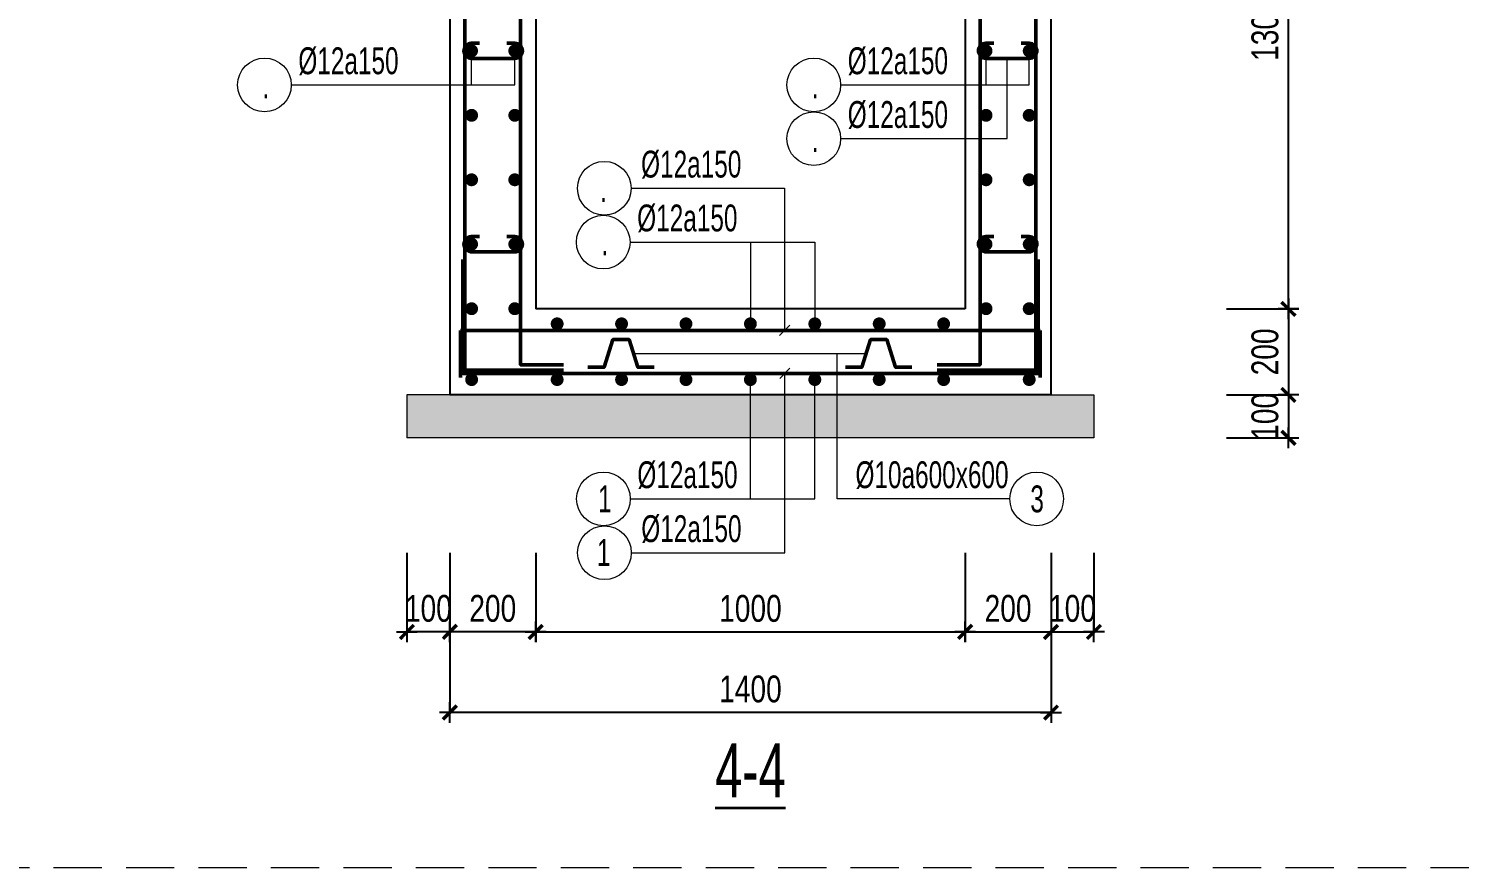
# Model space of a CAD drawing. Header units: millimetres. Extents: x 3482593 to 3503618, y 1118617 to 1133467.
# Drawn here: x 3492641 to 3495973, y 1122472 to 1124424 of the extents above; entities that cross this region are included whole.
import ezdxf
from ezdxf.enums import TextEntityAlignment as Align

# ---------------------------------------------------------------- set-up
doc = ezdxf.new("R2010")
doc.units = ezdxf.units.MM
doc.header["$LTSCALE"] = 150
doc.header["$MEASUREMENT"] = 0
doc.header["$PDMODE"] = 98
doc.linetypes.add('HIDDEN', pattern=[0.375, 0.25, -0.125])
doc.layers.get('DEFPOINTS').update_dxf_attribs({"linetype": 'CONTINUOUS'})
doc.layers.add('02.CDC.DIM', color=1, linetype='CONTINUOUS')
doc.layers.add('06.CDC.TEXT', color=2, linetype='CONTINUOUS')
for name, color, linetype, lineweight in [('CDC_02.DIM', 1, 'CONTINUOUS', 18), ('CDC_03.BORDER', 3, 'CONTINUOUS', 25), ('CDC_04.HIDDEN', 8, 'HIDDEN', 15), ('CDC_05.STEEL', 4, 'CONTINUOUS', 50), ('CDC_06.TEXT', 2, 'CONTINUOUS', 18), ('CDC_09.COLUMN', 4, 'CONTINUOUS', 35), ('CDC_10.HATCH', 251, 'CONTINUOUS', 9), ('CDC_11.NOTE', 8, 'CONTINUOUS', 18)]:
    doc.layers.add(name, color=color, linetype=linetype, lineweight=lineweight)
doc.styles.add('1', font='arial.ttf', dxfattribs={"width": 0.75})
doc.styles.add('Arial', font='arial.ttf', dxfattribs={"width": 0.75})
doc.styles.add('arrial1', font='arial.ttf', dxfattribs={"width": 0.75})
doc.dimstyles.new('DX1', dxfattribs={"dimscale": 0.25, "dimtxt": 250, "dimasz": 0.8, "dimexe": 0, "dimexo": 0, "dimgap": 90, "dimtad": 1, "dimdec": 0, "dimzin": 13, "dimdsep": 46, "dimtxsty": '1', "dimblk1": 'CHEO', "dimblk2": 'CHEO', "dimsah": 1, "dimcen": 0, "dimclrd": 256, "dimclre": 256, "dimclrt": 3, "dimadec": 0, "dimazin": 0, "dimtfac": 1, "dimtdec": 0, "dimtix": 1, "dimtmove": 2, "dimatfit": 3, "dimldrblk": 'CHEO', "dimfxl": 1, "dimtolj": 1, "dimtzin": 13, "dimarcsym": 0})

# ---------------------------------------------------------------- blocks, each defined once
blk = doc.blocks.new('CHEO')
at = {"layer": '02.CDC.DIM'}
for points in [[(-121, 0), (121, 0)], [(0, 121), (0, -121)]]:
    blk.add_lwpolyline(points, dxfattribs=at)
at = {"layer": '06.CDC.TEXT', "color": 2, "const_width": 40}
blk.add_lwpolyline([(80, 80), (-80, -81)], dxfattribs=at)
blk = doc.blocks.new('*D201')
at = {"layer": 'CDC_02.DIM', "lineweight": -2, "ltscale": 3, "transparency": 16777216}
for p, q in [((3493821.7, 1123204.4), (3493821.7, 1123020.2)), ((3494821.7, 1123204.4), (3494821.7, 1123020.2)), ((3493821.9, 1123020.2), (3494821.5, 1123020.2))]:
    blk.add_line(p, q, dxfattribs=at)
at = {"layer": 'DEFPOINTS', "color": 0, "ltscale": 3, "transparency": 16777216}
for p in [(3493821.7, 1123204.4), (3494821.7, 1123204.4), (3494821.7, 1123020.2)]:
    blk.add_point(p, dxfattribs=at)
at = {"layer": 'CDC_02.DIM', "lineweight": -2, "ltscale": 3, "transparency": 16777216, "xscale": 0.2, "yscale": 0.2, "zscale": 0.2, "rotation": 180}
blk.add_blockref('CHEO', (3493821.7, 1123020.2), dxfattribs=at)
at = {"layer": 'CDC_02.DIM', "lineweight": -2, "ltscale": 3, "transparency": 16777216, "xscale": 0.2, "yscale": 0.2, "zscale": 0.2}
blk.add_blockref('CHEO', (3494821.7, 1123020.2), dxfattribs=at)
at = {"layer": 'CDC_02.DIM', "color": 3, "ltscale": 3, "transparency": 16777216, "insert": (3494321.7, 1123074.6), "char_height": 62.5, "attachment_point": 5, "style": '1'}
blk.add_mtext('\\A1;1000', dxfattribs=at)
blk = doc.blocks.new('*D202')
at = {"layer": 'CDC_02.DIM', "lineweight": -2, "ltscale": 3, "transparency": 16777216}
for p, q in [((3493621.7, 1123204.4), (3493621.7, 1123020.2)), ((3493821.7, 1123204.4), (3493821.7, 1123020.2)), ((3493821.5, 1123020.2), (3493621.9, 1123020.2))]:
    blk.add_line(p, q, dxfattribs=at)
at = {"layer": 'DEFPOINTS', "color": 0, "ltscale": 3, "transparency": 16777216}
for p in [(3493621.7, 1123204.4), (3493821.7, 1123204.4), (3493621.7, 1123020.2)]:
    blk.add_point(p, dxfattribs=at)
at = {"layer": 'CDC_02.DIM', "lineweight": -2, "ltscale": 3, "transparency": 16777216, "xscale": 0.2, "yscale": 0.2, "zscale": 0.2, "rotation": 180}
blk.add_blockref('CHEO', (3493621.7, 1123020.2), dxfattribs=at)
at = {"layer": 'CDC_02.DIM', "lineweight": -2, "ltscale": 3, "transparency": 16777216, "xscale": 0.2, "yscale": 0.2, "zscale": 0.2}
blk.add_blockref('CHEO', (3493821.7, 1123020.2), dxfattribs=at)
at = {"layer": 'CDC_02.DIM', "color": 3, "ltscale": 3, "transparency": 16777216, "insert": (3493721.7, 1123074.6), "char_height": 62.5, "attachment_point": 5, "style": '1'}
blk.add_mtext('\\A1;200', dxfattribs=at)
blk = doc.blocks.new('*D203')
at = {"layer": 'CDC_02.DIM', "lineweight": -2, "ltscale": 3, "transparency": 16777216}
for p, q in [((3494821.7, 1123204.4), (3494821.7, 1123020.2)), ((3495021.7, 1123204.4), (3495021.7, 1123020.2)), ((3494821.9, 1123020.2), (3495021.5, 1123020.2))]:
    blk.add_line(p, q, dxfattribs=at)
at = {"layer": 'DEFPOINTS', "color": 0, "ltscale": 3, "transparency": 16777216}
for p in [(3494821.7, 1123204.4), (3495021.7, 1123204.4), (3495021.7, 1123020.2)]:
    blk.add_point(p, dxfattribs=at)
at = {"layer": 'CDC_02.DIM', "lineweight": -2, "ltscale": 3, "transparency": 16777216, "xscale": 0.2, "yscale": 0.2, "zscale": 0.2, "rotation": 180}
blk.add_blockref('CHEO', (3494821.7, 1123020.2), dxfattribs=at)
at = {"layer": 'CDC_02.DIM', "lineweight": -2, "ltscale": 3, "transparency": 16777216, "xscale": 0.2, "yscale": 0.2, "zscale": 0.2}
blk.add_blockref('CHEO', (3495021.7, 1123020.2), dxfattribs=at)
at = {"layer": 'CDC_02.DIM', "color": 3, "ltscale": 3, "transparency": 16777216, "insert": (3494921.7, 1123074.6), "char_height": 62.5, "attachment_point": 5, "style": '1'}
blk.add_mtext('\\A1;200', dxfattribs=at)
blk = doc.blocks.new('*D205')
at = {"layer": 'CDC_02.DIM', "lineweight": -2, "ltscale": 3, "transparency": 16777216}
for p, q in [((3495430.2, 1125071.9), (3495574.5, 1125071.9)), ((3495574.5, 1123772.1), (3495574.5, 1125071.7)), ((3495430.2, 1123771.9), (3495574.5, 1123771.9))]:
    blk.add_line(p, q, dxfattribs=at)
at = {"layer": 'DEFPOINTS', "color": 0, "ltscale": 3, "transparency": 16777216}
for p in [(3495430.2, 1125071.9), (3495574.5, 1125071.9), (3495430.2, 1123771.9)]:
    blk.add_point(p, dxfattribs=at)
at = {"layer": 'CDC_02.DIM', "lineweight": -2, "ltscale": 3, "transparency": 16777216, "xscale": 0.2, "yscale": 0.2, "zscale": 0.2}
for p, rotation in [((3495574.5, 1125071.9), 90), ((3495574.5, 1123771.9), 270)]:
    blk.add_blockref('CHEO', p, dxfattribs=dict(at, rotation=rotation))
at = {"layer": 'CDC_02.DIM', "color": 3, "ltscale": 3, "transparency": 16777216, "insert": (3495520.1, 1124421.9), "char_height": 62.5, "attachment_point": 5, "rotation": 90, "style": '1'}
blk.add_mtext('\\A1;1300', dxfattribs=at)
blk = doc.blocks.new('*D206')
at = {"layer": 'CDC_02.DIM', "lineweight": -2, "ltscale": 3, "transparency": 16777216}
for p, q in [((3495430.2, 1123771.9), (3495574.5, 1123771.9)), ((3495574.5, 1123771.7), (3495574.5, 1123572.1)), ((3495430.2, 1123571.9), (3495574.5, 1123571.9))]:
    blk.add_line(p, q, dxfattribs=at)
at = {"layer": 'DEFPOINTS', "color": 0, "ltscale": 3, "transparency": 16777216}
for p in [(3495430.2, 1123771.9), (3495430.2, 1123571.9), (3495574.5, 1123571.9)]:
    blk.add_point(p, dxfattribs=at)
at = {"layer": 'CDC_02.DIM', "lineweight": -2, "ltscale": 3, "transparency": 16777216, "xscale": 0.2, "yscale": 0.2, "zscale": 0.2}
for p, rotation in [((3495574.5, 1123771.9), 90), ((3495574.5, 1123571.9), 270)]:
    blk.add_blockref('CHEO', p, dxfattribs=dict(at, rotation=rotation))
at = {"layer": 'CDC_02.DIM', "color": 3, "ltscale": 3, "transparency": 16777216, "insert": (3495520.1, 1123671.9), "char_height": 62.5, "attachment_point": 5, "rotation": 90, "style": '1'}
blk.add_mtext('\\A1;200', dxfattribs=at)
blk = doc.blocks.new('*D207')
at = {"layer": 'CDC_02.DIM', "lineweight": -2, "ltscale": 3, "transparency": 16777216}
for p, q in [((3493521.7, 1123204.4), (3493521.7, 1123020.2)), ((3493621.7, 1123204.4), (3493621.7, 1123020.2)), ((3493521.5, 1123020.2), (3493521.3, 1123020.2)), ((3493621.7, 1123020.2), (3493521.7, 1123020.2)), ((3493621.9, 1123020.2), (3493622.1, 1123020.2))]:
    blk.add_line(p, q, dxfattribs=at)
at = {"layer": 'DEFPOINTS', "color": 0, "ltscale": 3, "transparency": 16777216}
for p in [(3493521.7, 1123204.4), (3493621.7, 1123204.4), (3493521.7, 1123020.2)]:
    blk.add_point(p, dxfattribs=at)
at = {"layer": 'CDC_02.DIM', "lineweight": -2, "ltscale": 3, "transparency": 16777216, "xscale": 0.2, "yscale": 0.2, "zscale": 0.2}
blk.add_blockref('CHEO', (3493521.7, 1123020.2), dxfattribs=at)
at = {"layer": 'CDC_02.DIM', "lineweight": -2, "ltscale": 3, "transparency": 16777216, "xscale": 0.2, "yscale": 0.2, "zscale": 0.2, "rotation": 180}
blk.add_blockref('CHEO', (3493621.7, 1123020.2), dxfattribs=at)
at = {"layer": 'CDC_02.DIM', "color": 3, "ltscale": 3, "transparency": 16777216, "insert": (3493571.7, 1123074.6), "char_height": 62.5, "attachment_point": 5, "style": '1'}
blk.add_mtext('\\A1;100', dxfattribs=at)
blk = doc.blocks.new('*D208')
at = {"layer": 'CDC_02.DIM', "lineweight": -2, "ltscale": 3, "transparency": 16777216}
for p, q in [((3495021.7, 1123204.4), (3495021.7, 1123020.2)), ((3495121.7, 1123204.4), (3495121.7, 1123020.2)), ((3495021.5, 1123020.2), (3495021.3, 1123020.2)), ((3495021.7, 1123020.2), (3495121.7, 1123020.2)), ((3495121.9, 1123020.2), (3495122.1, 1123020.2))]:
    blk.add_line(p, q, dxfattribs=at)
at = {"layer": 'DEFPOINTS', "color": 0, "ltscale": 3, "transparency": 16777216}
for p in [(3495021.7, 1123204.4), (3495121.7, 1123204.4), (3495121.7, 1123020.2)]:
    blk.add_point(p, dxfattribs=at)
at = {"layer": 'CDC_02.DIM', "lineweight": -2, "ltscale": 3, "transparency": 16777216, "xscale": 0.2, "yscale": 0.2, "zscale": 0.2}
blk.add_blockref('CHEO', (3495021.7, 1123020.2), dxfattribs=at)
at = {"layer": 'CDC_02.DIM', "lineweight": -2, "ltscale": 3, "transparency": 16777216, "xscale": 0.2, "yscale": 0.2, "zscale": 0.2, "rotation": 180}
blk.add_blockref('CHEO', (3495121.7, 1123020.2), dxfattribs=at)
at = {"layer": 'CDC_02.DIM', "color": 3, "ltscale": 3, "transparency": 16777216, "insert": (3495071.7, 1123074.6), "char_height": 62.5, "attachment_point": 5, "style": '1'}
blk.add_mtext('\\A1;100', dxfattribs=at)
blk = doc.blocks.new('*D209')
at = {"layer": 'CDC_02.DIM', "lineweight": -2, "ltscale": 3, "transparency": 16777216}
for p, q in [((3493621.7, 1123204.4), (3493621.7, 1122832.7)), ((3495021.7, 1123204.4), (3495021.7, 1122832.7)), ((3495021.5, 1122832.7), (3493621.9, 1122832.7))]:
    blk.add_line(p, q, dxfattribs=at)
at = {"layer": 'DEFPOINTS', "color": 0, "ltscale": 3, "transparency": 16777216}
for p in [(3493621.7, 1123204.4), (3495021.7, 1123204.4), (3493621.7, 1122832.7)]:
    blk.add_point(p, dxfattribs=at)
at = {"layer": 'CDC_02.DIM', "lineweight": -2, "ltscale": 3, "transparency": 16777216, "xscale": 0.2, "yscale": 0.2, "zscale": 0.2, "rotation": 180}
blk.add_blockref('CHEO', (3493621.7, 1122832.7), dxfattribs=at)
at = {"layer": 'CDC_02.DIM', "lineweight": -2, "ltscale": 3, "transparency": 16777216, "xscale": 0.2, "yscale": 0.2, "zscale": 0.2}
blk.add_blockref('CHEO', (3495021.7, 1122832.7), dxfattribs=at)
at = {"layer": 'CDC_02.DIM', "color": 3, "ltscale": 3, "transparency": 16777216, "insert": (3494321.7, 1122887.1), "char_height": 62.5, "attachment_point": 5, "style": '1'}
blk.add_mtext('\\A1;1400', dxfattribs=at)
blk = doc.blocks.new('*D210')
at = {"layer": 'CDC_02.DIM', "lineweight": -2, "ltscale": 3, "transparency": 16777216}
for p, q in [((3495430.2, 1123571.9), (3495574.5, 1123571.9)), ((3495574.5, 1123572.1), (3495574.5, 1123572.3)), ((3495574.5, 1123571.9), (3495574.5, 1123471.9)), ((3495430.2, 1123471.9), (3495574.5, 1123471.9)), ((3495574.5, 1123471.7), (3495574.5, 1123471.5))]:
    blk.add_line(p, q, dxfattribs=at)
at = {"layer": 'DEFPOINTS', "color": 0, "ltscale": 3, "transparency": 16777216}
for p in [(3495430.2, 1123571.9), (3495430.2, 1123471.9), (3495574.5, 1123471.9)]:
    blk.add_point(p, dxfattribs=at)
at = {"layer": 'CDC_02.DIM', "lineweight": -2, "ltscale": 3, "transparency": 16777216, "xscale": 0.2, "yscale": 0.2, "zscale": 0.2}
for p, rotation in [((3495574.5, 1123571.9), 270), ((3495574.5, 1123471.9), 90)]:
    blk.add_blockref('CHEO', p, dxfattribs=dict(at, rotation=rotation))
at = {"layer": 'CDC_02.DIM', "color": 3, "ltscale": 3, "transparency": 16777216, "insert": (3495520.1, 1123521.9), "char_height": 62.5, "attachment_point": 5, "rotation": 90, "style": '1'}
blk.add_mtext('\\A1;100', dxfattribs=at)

msp = doc.modelspace()

# ---------------------------------------------------------------- hatches: boundary and pattern name
at = {"layer": 'CDC_10.HATCH'}
h = msp.add_hatch(dxfattribs=at)
h.set_pattern_fill('AR-CONC', color=256, scale=12.5, style=0)
h.set_pattern_definition([(50, (3434491.22, 1175444.204), (89.65752, -7.84402), [9.375, -103.125]), (355, (3434491.22, 1175444.2), (-17.34392, 94.02402), [7.5, -82.5]), (100.4514, (3434498.69, 1175443.55), (72.31367, 86.17994), [7.96752, -87.64276]), (46.1842, (3434491.22, 1175469.2), (133.40513, -20.68988), [14.0625, -154.6875]), (96.6356, (3434502.34, 1175467.48), (116.83284, 121.76473), [11.95129, -131.46412]), (351.1842, (3434491.22, 1175469.2), (116.83274, 121.76483), [11.25, -123.75]), (21, (3434503.72, 1175462.954), (74.61338, -50.32736), [9.375, -103.125]), (326, (3434503.72, 1175462.95), (30.41442, 90.64376), [7.5, -82.5]), (71.4514, (3434509.94, 1175458.76), (105.02783, 40.31631), [7.96752, -87.64276]), (37.5, (3434491.22, 1175444.204), (1.519982, 41.611732), [0, -81.5, 0, -83.75, 0, -82.8125]), (7.5, (3434491.22, 1175444.204), (32.883692, 49.301464), [0, -47.75, 0, -79.625, 0, -31.5625]), (327.5, (3434463.345, 1175444.204), (66.727805, -2.819359), [0, -31.25, 0, -97.5, 0, -129.375]), (317.5, (3434450.845, 1175444.204), (72.89827, 12.513123), [0, -40.625, 0, -64.75, 0, -91.875])])
h.paths.add_polyline_path([(3494401.8, 1123571.9), (3494322, 1123571.9), (3494322, 1123471.9), (3494401.8, 1123471.9)])
h.paths.add_polyline_path([(3494472, 1123571.9), (3494401.8, 1123571.9), (3494401.8, 1123471.9), (3494472, 1123471.9)])
h.paths.add_polyline_path([(3494523.4, 1123571.9), (3494472, 1123571.9), (3494472, 1123471.9), (3494523.4, 1123471.9)])
h.paths.add_polyline_path([(3495021.6, 1124971.9), (3495286, 1124971.9), (3495286, 1125071.9), (3495021.6, 1125071.9)])
h.paths.add_polyline_path([(3495121.6, 1123571.9), (3494523.4, 1123571.9), (3494523.4, 1123471.9), (3495121.6, 1123471.9)])
h.paths.add_polyline_path([(3493193.4, 1124971.9), (3493621.6, 1124971.9), (3493621.6, 1125071.9), (3493193.4, 1125071.9)])
h.paths.add_polyline_path([(3494322, 1123571.9), (3493521.6, 1123571.9), (3493521.6, 1123471.9), (3494322, 1123471.9)])

# ---------------------------------------------------------------- linework, layer by layer
at = {"layer": 'CDC_03.BORDER', "ltscale": 3}
for p, q in [((3493621.6, 1125071.9), (3493621.6, 1123571.9)), ((3493821.6, 1125071.9), (3493821.6, 1123771.9)), ((3494821.6, 1125071.9), (3494821.6, 1123771.9)), ((3495021.6, 1125071.9), (3495021.6, 1123571.9)), ((3494821.6, 1123771.9), (3493821.6, 1123771.9)), ((3495021.6, 1123571.9), (3493621.6, 1123571.9))]:
    msp.add_line(p, q, dxfattribs=at)
at = {"layer": 'CDC_04.HIDDEN', "linetype": 'HIDDEN', "ltscale": 3}
msp.add_line((3483417.6, 1122472.3), (3501317.6, 1122472.3), dxfattribs=at)
at = {"layer": 'CDC_05.STEEL', "ltscale": 3}
for p, q in [((3494996.6, 1123721.9), (3493646.6, 1123721.9)), ((3493646.6, 1123721.9), (3493646.6, 1123611.9)), ((3494996.6, 1123721.9), (3494996.6, 1123611.9))]:
    msp.add_line(p, q, dxfattribs=at)
for points in [[(3493506.6, 1125191.9), (3493656.6, 1125191.9), (3493656.6, 1123629.4), (3493886.6, 1123629.4)], [(3493926.6, 1125191.9), (3493786.6, 1125191.9), (3493786.6, 1123641.9), (3493886.6, 1123641.9)], [(3494714, 1125191.9), (3494856.6, 1125191.9), (3494856.6, 1123641.9), (3494756.6, 1123641.9)], [(3495136.6, 1125191.9), (3494986.6, 1125191.9), (3494986.6, 1123629.4), (3494756.6, 1123629.4)], [(3493651.6, 1123886.9), (3493651.6, 1123621.9), (3494986.6, 1123621.9)], [(3494991.6, 1123886.9), (3494991.6, 1123621.9), (3493656.6, 1123621.9)]]:
    msp.add_lwpolyline(points, dxfattribs=at)
at = {"layer": 'CDC_05.STEEL'}
for points in [[(3493754.2, 1124390.2), (3493772.9, 1124390.2, -0.999997), (3493772.9, 1124354.7, -0.000002), (3493672.4, 1124354.7, -0.980638), (3493671.7, 1124390.2, -0.000713), (3493690.7, 1124390.2, -0.96165)], [(3494952.2, 1124390.2), (3494970.9, 1124390.2, -0.999997), (3494970.9, 1124354.7, -0.000002), (3494870.4, 1124354.7, -0.980638), (3494869.7, 1124390.2, -0.000713), (3494888.7, 1124390.2, -0.96165)], [(3493754.2, 1123940.2), (3493772.9, 1123940.2, -0.999997), (3493772.9, 1123904.7, -0.000002), (3493672.4, 1123904.7, -0.980638), (3493671.7, 1123940.2, -0.000713), (3493690.7, 1123940.2, -0.96165)], [(3494952.2, 1123940.2), (3494970.9, 1123940.2, -0.999997), (3494970.9, 1123904.7, -0.000002), (3494870.4, 1123904.7, -0.980638), (3494869.7, 1123940.2, -0.000713), (3494888.7, 1123940.2, -0.96165)]]:
    msp.add_lwpolyline(points, format="xyb", dxfattribs=at)
at = {"layer": 'CDC_05.STEEL', "ltscale": 3, "const_width": 15}
for points in [[(3493672.4, 1124364.9, 1), (3493672.4, 1124379.9, 1)], [(3493672.4, 1124379.9, -1), (3493672.4, 1124364.9, -1)], [(3493772.9, 1124364.9, 1), (3493772.9, 1124379.9, 1)], [(3493772.9, 1124379.9, -1), (3493772.9, 1124364.9, -1)], [(3494870.4, 1124364.9, -1), (3494870.4, 1124379.9, -1)], [(3494870.4, 1124379.9, 1), (3494870.4, 1124364.9, 1)], [(3494970.9, 1124364.9, -1), (3494970.9, 1124379.9, -1)], [(3494970.9, 1124379.9, 1), (3494970.9, 1124364.9, 1)], [(3493672.4, 1124214.9, 1), (3493672.4, 1124229.9, 1)], [(3493672.4, 1124229.9, -1), (3493672.4, 1124214.9, -1)], [(3493772.9, 1124214.9, 1), (3493772.9, 1124229.9, 1)], [(3493772.9, 1124229.9, -1), (3493772.9, 1124214.9, -1)], [(3494870.4, 1124214.9, -1), (3494870.4, 1124229.9, -1)], [(3494870.4, 1124229.9, 1), (3494870.4, 1124214.9, 1)], [(3494970.9, 1124214.9, -1), (3494970.9, 1124229.9, -1)], [(3494970.9, 1124229.9, 1), (3494970.9, 1124214.9, 1)], [(3493672.4, 1124064.9, 1), (3493672.4, 1124079.9, 1)], [(3493672.4, 1124079.9, -1), (3493672.4, 1124064.9, -1)], [(3493772.9, 1124064.9, 1), (3493772.9, 1124079.9, 1)], [(3493772.9, 1124079.9, -1), (3493772.9, 1124064.9, -1)], [(3494870.4, 1124064.9, -1), (3494870.4, 1124079.9, -1)], [(3494870.4, 1124079.9, 1), (3494870.4, 1124064.9, 1)], [(3494970.9, 1124064.9, -1), (3494970.9, 1124079.9, -1)], [(3494970.9, 1124079.9, 1), (3494970.9, 1124064.9, 1)], [(3493672.4, 1123914.9, 1), (3493672.4, 1123929.9, 1)], [(3493672.4, 1123929.9, -1), (3493672.4, 1123914.9, -1)], [(3493772.9, 1123914.9, 1), (3493772.9, 1123929.9, 1)], [(3493772.9, 1123929.9, -1), (3493772.9, 1123914.9, -1)], [(3494870.4, 1123914.9, -1), (3494870.4, 1123929.9, -1)], [(3494870.4, 1123929.9, 1), (3494870.4, 1123914.9, 1)], [(3494970.9, 1123914.9, -1), (3494970.9, 1123929.9, -1)], [(3494970.9, 1123929.9, 1), (3494970.9, 1123914.9, 1)], [(3493672.4, 1123764.9, 1), (3493672.4, 1123779.9, 1)], [(3493672.4, 1123779.9, -1), (3493672.4, 1123764.9, -1)], [(3493772.9, 1123764.9, 1), (3493772.9, 1123779.9, 1)], [(3493772.9, 1123779.9, -1), (3493772.9, 1123764.9, -1)], [(3494870.4, 1123764.9, -1), (3494870.4, 1123779.9, -1)], [(3494870.4, 1123779.9, 1), (3494870.4, 1123764.9, 1)], [(3494970.9, 1123764.9, -1), (3494970.9, 1123779.9, -1)], [(3494970.9, 1123779.9, 1), (3494970.9, 1123764.9, 1)], [(3493871.6, 1123729.7, 1), (3493871.6, 1123744.7, 1)], [(3493871.6, 1123744.7, -1), (3493871.6, 1123729.7, -1)], [(3494021.6, 1123729.7, 1), (3494021.6, 1123744.7, 1)], [(3494021.6, 1123744.7, -1), (3494021.6, 1123729.7, -1)], [(3494171.6, 1123744.7, -1), (3494171.6, 1123729.7, -1)], [(3494321.6, 1123744.7, -1), (3494321.6, 1123729.7, -1)], [(3494471.6, 1123744.7, -1), (3494471.6, 1123729.7, -1)], [(3494621.6, 1123744.7, -1), (3494621.6, 1123729.7, -1)], [(3494771.6, 1123744.7, -1), (3494771.6, 1123729.7, -1)], [(3493672.4, 1123614.9, -1), (3493672.4, 1123599.9, -1)], [(3493871.6, 1123614.9, -1), (3493871.6, 1123599.9, -1)], [(3494021.6, 1123614.9, -1), (3494021.6, 1123599.9, -1)], [(3494171.6, 1123614.9, -1), (3494171.6, 1123599.9, -1)], [(3494321.6, 1123614.9, -1), (3494321.6, 1123599.9, -1)], [(3494471.6, 1123614.9, -1), (3494471.6, 1123599.9, -1)], [(3494621.6, 1123614.9, -1), (3494621.6, 1123599.9, -1)], [(3494771.6, 1123614.9, -1), (3494771.6, 1123599.9, -1)], [(3494970.9, 1123614.9, 1), (3494970.9, 1123599.9, 1)]]:
    msp.add_lwpolyline(points, format="xyb", close=True, dxfattribs=at)
at = {"layer": 'CDC_05.STEEL'}
for points in [[(3494097.2, 1123636.3), (3494059.6, 1123636.3), (3494039, 1123700.6), (3494001.5, 1123700.6), (3493980.9, 1123636.3), (3493943.3, 1123636.3)], [(3494697.2, 1123636.3), (3494659.6, 1123636.3), (3494639, 1123700.6), (3494601.5, 1123700.6), (3494580.9, 1123636.3), (3494543.3, 1123636.3)]]:
    msp.add_lwpolyline(points, dxfattribs=at)
at = {"layer": 'CDC_11.NOTE', "ltscale": 3}
for p, q in [((3493672.4, 1124293.1), (3493672.4, 1124379.9)), ((3494870.4, 1124293.1), (3494870.4, 1124379.9)), ((3494321.6, 1123927.3), (3494321.6, 1123722.2)), ((3494413.2, 1123733.7), (3494389.7, 1123710.1)), ((3494049.3, 1123668.4), (3494591.2, 1123668.4)), ((3494322, 1123329.8), (3494322, 1123622.4)), ((3494413.6, 1123633.7), (3494390.1, 1123610.1)), ((3493521.6, 1123571.9), (3493521.6, 1123471.9)), ((3493621.6, 1123571.9), (3493521.6, 1123571.9)), ((3495021.6, 1123571.9), (3495121.6, 1123571.9)), ((3495121.6, 1123571.9), (3495121.6, 1123471.9)), ((3495121.6, 1123471.9), (3493521.6, 1123471.9))]:
    msp.add_line(p, q, dxfattribs=at)
for points in [[(3493252.5, 1124293.1), (3493772.9, 1124293.1), (3493772.9, 1124379.9)], [(3494531.8, 1124293.1), (3494970.9, 1124293.1), (3494970.9, 1124379.9)], [(3494531.8, 1124168.1), (3494919.6, 1124168.1), (3494919.6, 1124354.7)], [(3494043.9, 1124052.6), (3494401.4, 1124052.8), (3494401.4, 1123721.9)], [(3494041.5, 1123927.3), (3494471.6, 1123927.3), (3494471.6, 1123726.5)], [(3494925.8, 1123329.8), (3494523.4, 1123329.8), (3494523.4, 1123668.4)], [(3494041.9, 1123329.8), (3494472, 1123329.8), (3494472, 1123618.1)], [(3494044.3, 1123204.5), (3494401.8, 1123204.3), (3494401.8, 1123621.9)]]:
    msp.add_lwpolyline(points, dxfattribs=at)
for centre in [(3493190, 1124293.1), (3494469.3, 1124293.1), (3494469.3, 1124168.1), (3493981.4, 1124052.6), (3493979, 1123927.3), (3493979.4, 1123329.8), (3494988.3, 1123329.8), (3493981.8, 1123204.5)]:
    msp.add_circle(centre, 62.5, dxfattribs=at)

# ---------------------------------------------------------------- texts
at = {"layer": 'CDC_06.TEXT', "ltscale": 3, "style": 'arrial1', "width": 0.65}
for s, p in [('%%C12a150', (3493268.9, 1124318.1)), ('%%C12a150', (3494548.3, 1124318.1)), ('%%C12a150', (3494548.3, 1124193.1)), ('%%C12a150', (3494067.1, 1124077.6)), ('%%C12a150', (3494058, 1123952.3)), ('%%C12a150', (3494058.4, 1123354.8)), ('%%C10a600x600', (3494566.3, 1123354.8)), ('%%C12a150', (3494067.5, 1123229.3))]:
    msp.add_text(s, height=62.5, dxfattribs=at).set_placement(p)
for s, p in [('.', (3493193.2, 1124293.1)), ('.', (3494472.6, 1124293.1)), ('.', (3494472.6, 1124168.1)), ('.', (3493979.7, 1124051.7)), ('.', (3493982.3, 1123928.1)), ('1', (3493982.7, 1123329.8)), ('3', (3494989.3, 1123329.8)), ('1', (3493980.1, 1123205.1))]:
    msp.add_text(s, height=62.5, dxfattribs=at).set_placement(p, align=Align.MIDDLE_CENTER)
at = {"layer": 'CDC_09.COLUMN', "ltscale": 3, "style": 'Arial', "width": 0.65}
msp.add_text('%%U4-4', height=125, dxfattribs=at).set_placement((3494321.7, 1122635.6), align=Align.CENTER)

# ---------------------------------------------------------------- dimensions: what is measured, and where the dimension line sits
at = {"layer": 'CDC_02.DIM', "ltscale": 3}
for base, p1, p2, picture, middle in [((3495574.5, 1125071.9), (3495430.2, 1123771.9), (3495430.2, 1125071.9), '*D205', (3495520.1, 1124421.9)), ((3495574.5, 1123571.9), (3495430.2, 1123771.9), (3495430.2, 1123571.9), '*D206', (3495520.1, 1123671.9)), ((3495574.5, 1123471.9), (3495430.2, 1123571.9), (3495430.2, 1123471.9), '*D210', (3495520.1, 1123521.9))]:
    dim = msp.add_linear_dim(base=base, p1=p1, p2=p2, angle=90, dimstyle='DX1', dxfattribs=at)
    dim.commit()
    dim.dimension.update_dxf_attribs({"geometry": picture, "text_midpoint": middle})
for base, p1, p2, picture, middle in [((3493521.7, 1123020.2), (3493621.7, 1123204.4), (3493521.7, 1123204.4), '*D207', (3493571.7, 1123074.6)), ((3493621.7, 1123020.2), (3493821.7, 1123204.4), (3493621.7, 1123204.4), '*D202', (3493721.7, 1123074.6)), ((3493621.7, 1122832.7), (3495021.7, 1123204.4), (3493621.7, 1123204.4), '*D209', (3494321.7, 1122887.1)), ((3494821.7, 1123020.2), (3493821.7, 1123204.4), (3494821.7, 1123204.4), '*D201', (3494321.7, 1123074.6)), ((3495021.7, 1123020.2), (3494821.7, 1123204.4), (3495021.7, 1123204.4), '*D203', (3494921.7, 1123074.6)), ((3495121.7, 1123020.2), (3495021.7, 1123204.4), (3495121.7, 1123204.4), '*D208', (3495071.7, 1123074.6))]:
    dim = msp.add_linear_dim(base=base, p1=p1, p2=p2, dimstyle='DX1', dxfattribs=at)
    dim.commit()
    dim.dimension.update_dxf_attribs({"geometry": picture, "text_midpoint": middle})

doc.saveas('drawing.dxf')
